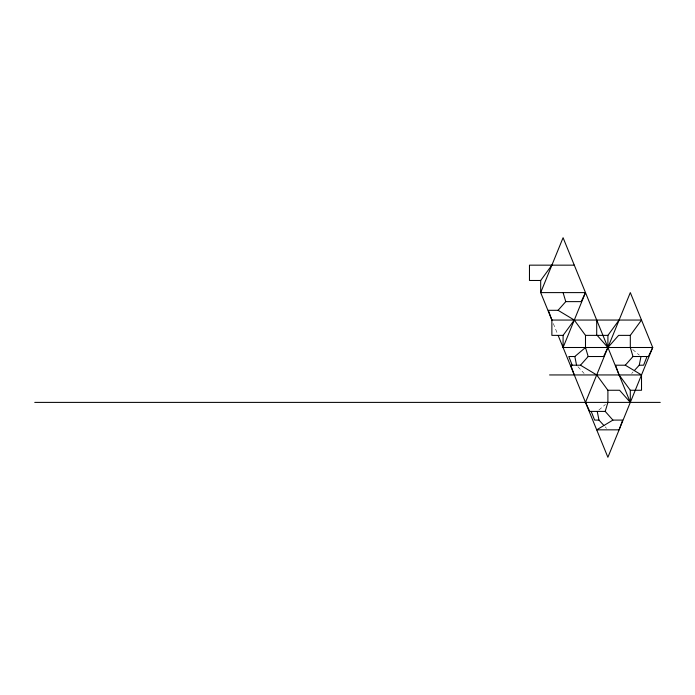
<?xml version="1.0" encoding="UTF-8"?>
<svg xmlns="http://www.w3.org/2000/svg" width="695" height="695" viewBox="0 0 695 695"><rect width="100%" height="100%" fill="white"/><g stroke="black" fill="none" stroke-linecap="round" stroke-linejoin="round"><path stroke-width="0.52" stroke-dasharray="3.48 2.61" d="M631.686 373.45L633.058 371.947M598.882 410.024L605.441 404.473M632.771 349.585L639.331 355.128M577.927 366.699L584.113 373.45M605.154 426.843L606.526 428.337M553.307 323.549L557.79 334.53"/><path stroke-width="1.04" d="M551.873 265.16L540.684 280.476L540.675 292.604L552.082 320.551M558.189 335.52L607.899 457.284L652.718 347.5L563.08 347.5L563.098 335.372L574.287 320.056L558.068 310.309L548.329 310.309L551.873 320.056L551.873 335.372L563.098 335.372M619.106 320.056L607.917 335.372L607.899 347.5L603.599 356.518L588.178 356.518L580.481 365.205L570.734 365.205L574.287 374.944M634.439 370.452L639.252 365.205L640.972 356.518M612.912 420.093L596.701 429.84L619.106 429.84L622.659 420.093L612.912 420.093L605.215 411.414L607.899 402.396L607.899 390.26L596.701 374.944L580.481 365.205M647.019 356.518L643.605 365.205L639.252 365.205M563.08 347.5L585.494 292.604L540.675 292.604L563.08 237.716L630.313 402.396L630.295 390.26L619.106 374.944L615.562 365.205L625.3 365.205L641.52 374.944L641.52 390.26L630.295 390.26M585.494 292.604L581.194 301.63L565.765 301.63L558.068 310.309M625.3 365.205L632.997 356.518L630.313 347.5L630.313 335.372L641.52 320.056L551.873 320.056M572.202 365.205L568.788 356.518L574.834 356.518L585.494 347.5L585.494 335.372L574.287 320.056M574.287 265.16L529.468 265.16L529.468 280.476L540.684 280.476M585.494 335.372L607.917 335.372M630.313 335.372L618.62 335.372L607.899 347.5L597.179 335.372M632.997 356.518L648.418 356.518L652.718 347.5L630.313 292.604L585.494 402.396L589.794 411.414L605.215 411.414M549.563 374.944L641.52 374.944M607.899 390.26L619.593 390.26L630.313 402.396M34.75 402.396L660.25 402.396M603.773 425.34L598.968 420.093L594.607 420.093L591.193 411.414M585.494 347.5L588.178 356.518M563.08 292.604L565.765 301.63M597.24 411.414L598.968 420.093M574.834 356.518L576.555 365.205M596.701 320.056L596.701 335.372"/></g></svg>
